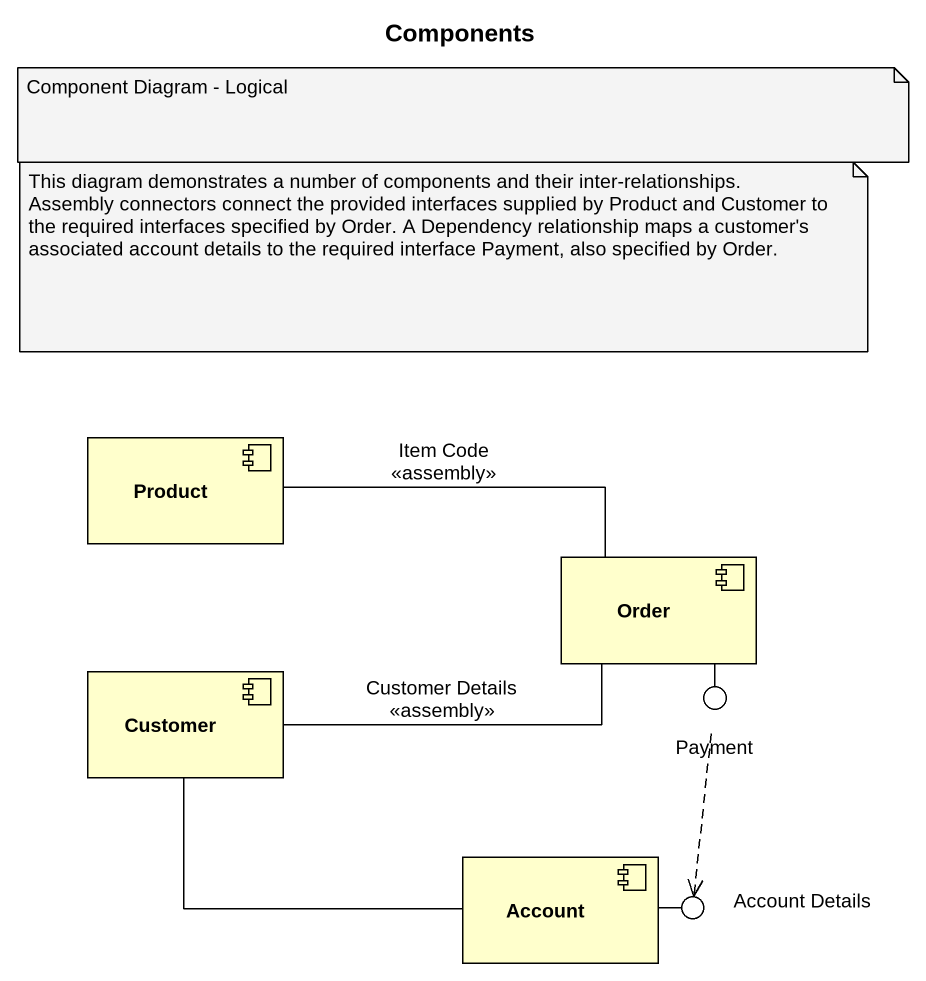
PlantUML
@startuml
title Components
component Product
component Order
component Customer
() Payment
component Account
() "Account Details" as Account_Details
Order -- Payment
Account -right- Account_Details
Order -left- Product : Item Code\n<<assembly>>
Order -left- Customer : Customer Details\n<<assembly>>
Customer -right- Account
Payment ..> Account_Details
note as N1
  Component Diagram - Logical
end note
note as N2
  This diagram demonstrates a number of components and their inter-relationships.
  Assembly connectors connect the provided interfaces supplied by Product and Customer to the required interfaces specified by Order. A Dependency relationship maps a customer's associated account details to the required interface Payment, also specified by Order.
end note
@enduml
